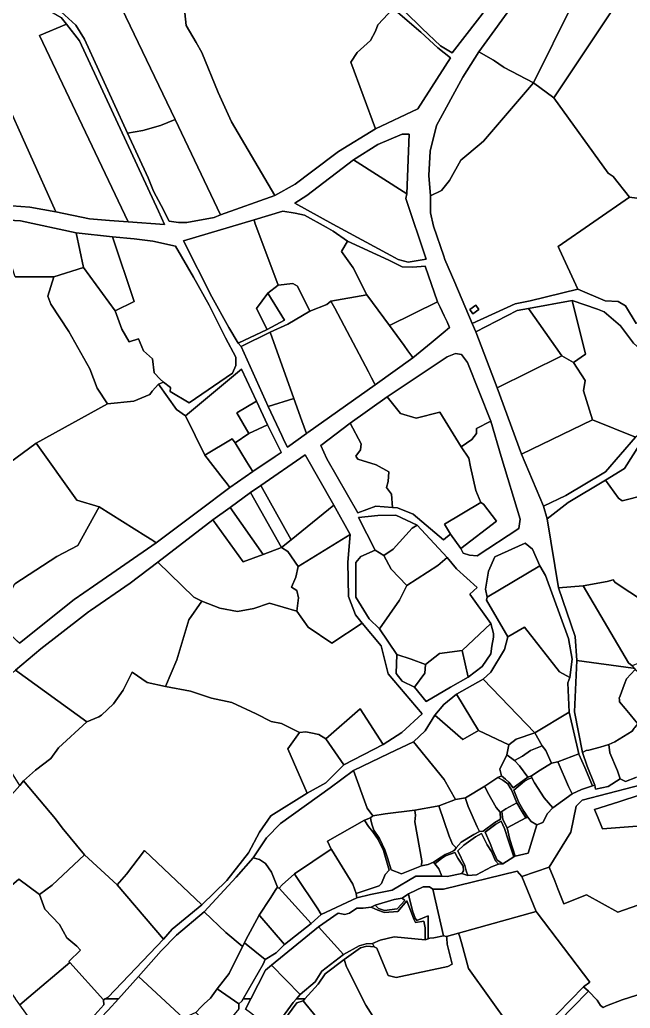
# Model space of a CAD drawing. Extents: x 542555 to 550520, y 1840485 to 1846995.
# Drawn here: x 549027.5 to 549316.4, y 1842995.5 to 1843463.8 of the extents above; entities that cross this region are included whole.
import ezdxf

# ---------------------------------------------------------------- set-up
doc = ezdxf.new("R2010")
doc.units = 0
doc.layers.add('Level 30', color=7, linetype='Continuous')

msp = doc.modelspace()

# ---------------------------------------------------------------- linework, layer by layer
at = {"layer": 'Level 30'}
for points in [[(549352.93, 1843504.06), (549349.69, 1843498.42), (549361.05, 1843474.13), (549382.81, 1843466.14), (549374.07, 1843441.44), (549363.42, 1843424.85), (549370.58, 1843419.93), (549381.72, 1843409.55), (549338.43, 1843376.78), (549315.99, 1843379.8), (549308.23, 1843389.48), (549305.9, 1843391.15), (549280.21, 1843426.82), (549317.78, 1843483.27), (549324.3, 1843487.99), (549334.71, 1843495.93), (549338.64, 1843499.2), (549349.26, 1843507.89)], [(549049.56, 1843461.75), (549036.75, 1843456.35), (549078.7, 1843368.07), (549069.89, 1843368.76), (549060.5, 1843369.45), (549044.59, 1843372.72), (549006.95, 1843456.22), (548986.17, 1843445.98), (548960.54, 1843474.78), (548964.62, 1843476.83), (548981.31, 1843480.22), (548979.2, 1843488.51), (549012.89, 1843496.32), (549027.71, 1843478.13), (549040.21, 1843468.74), (549047, 1843464.92)], [(549236.93, 1843498.03), (549241.46, 1843496.84), (549244.9, 1843493.39), (549245.87, 1843488.02), (549254.91, 1843477.88), (549232.11, 1843448.12), (549226.56, 1843451.49), (549217.85, 1843459.58), (549209.65, 1843467.77), (549212.55, 1843472.81), (549214.98, 1843475.98), (549218.55, 1843478.72), (549229.88, 1843487.51)], [(549304.46, 1843497.69), (549312.31, 1843490.67), (549317.78, 1843483.27), (549280.21, 1843426.82), (549270.64, 1843433.87), (549289.04, 1843471.23), (549289.28, 1843476.16), (549287.99, 1843480.69), (549292.04, 1843482.21)], [(549289.04, 1843471.23), (549270.64, 1843433.87), (549256.6733, 1843441.2481), (549256.31, 1843441.44), (549252.15, 1843444.4), (549251.6087, 1843444.713), (549244.8, 1843448.65), (549263.15, 1843474.25), (549266.8775, 1843479.096), (549275.98, 1843490.93), (549278.162, 1843489.0696), (549287.99, 1843480.69), (549289.28, 1843476.16)], [(549075.82, 1843469.14), (549100.98, 1843416.49), (549094.12, 1843413.63), (549085.64, 1843411.4), (549078.52, 1843410.11), (549058.15, 1843454.65), (549053.96, 1843461.16), (549043.59, 1843470.62), (549041.52, 1843474.14), (549043.4, 1843477.77), (549045.35, 1843479.87), (549058.98, 1843487.8), (549073.59, 1843468.08)], [(549105.21, 1843470.06), (549106.25, 1843461.04), (549110.89, 1843452.98), (549113.68, 1843448.33), (549121.44, 1843429.36), (549127.65, 1843415.38), (549148.25, 1843380.51), (549122.53, 1843371.37), (549100.98, 1843416.49), (549075.82, 1843469.14), (549092.22, 1843477.24), (549095.44, 1843472.43)], [(549231.32, 1843445.68), (549215.85, 1843421.62), (549195.76, 1843412.11), (549184.14, 1843443.73), (549187.1, 1843448.26), (549193.5, 1843453.96), (549195.84, 1843458.38), (549196.99, 1843461.32), (549204.18, 1843469.04), (549217.33, 1843457.87), (549225.29, 1843450.53)], [(549049.56, 1843461.75), (549055.67, 1843453.82), (549093.19, 1843373.12), (549095.94, 1843366.76), (549078.7, 1843368.07), (549036.75, 1843456.35)], [(548986.17, 1843445.98), (549006.95, 1843456.22), (549044.59, 1843372.72), (549032.29, 1843374.98), (549006.48, 1843376.83), (548975.41, 1843439.1)], [(549244.8, 1843448.65), (549251.6087, 1843444.713), (549252.15, 1843444.4), (549256.31, 1843441.44), (549256.6733, 1843441.2481), (549270.64, 1843433.87), (549246.95, 1843406.26), (549244.8793, 1843404.5212), (549237.1756, 1843398.0524), (549236.22, 1843397.25), (549230.9, 1843387.59), (549227.06, 1843382.83), (549221.92, 1843380.42), (549221.11, 1843390.08), (549221.72, 1843401.61), (549224.66, 1843413.63), (549237.08, 1843436.54)], [(549282.8741, 1843354.9098), (549291.52, 1843336.18), (549268.98, 1843330.64), (549261.93, 1843329.25), (549241.61, 1843319.97), (549233.3578, 1843339.2932), (549228.67, 1843350.27), (549228.1706, 1843351.731), (549223.3, 1843365.98), (549221.81, 1843372.37), (549221.92, 1843380.42), (549227.06, 1843382.83), (549230.9, 1843387.59), (549236.22, 1843397.25), (549237.1756, 1843398.0524), (549244.8793, 1843404.5212), (549246.95, 1843406.26), (549270.64, 1843433.87), (549280.21, 1843426.82), (549305.9, 1843391.15), (549308.23, 1843389.48), (549315.99, 1843379.8), (549282.2, 1843356.37)], [(549100.98, 1843416.49), (549122.53, 1843371.37), (549119.41, 1843370.12), (549106.48, 1843367.71), (549102.64, 1843367.7), (549098.24, 1843368.44), (549094.31, 1843375.85), (549090.77, 1843382.65), (549088.19, 1843388.97), (549078.52, 1843410.11), (549085.64, 1843411.4), (549094.12, 1843413.63)], [(549211.33, 1843349.03), (549219.8, 1843350.34), (549210.15, 1843379.08), (549210.64, 1843381.25), (549211.76, 1843409.52), (549208.46, 1843409.59), (549196.94, 1843404.69), (549185.37, 1843397.47), (549163.27, 1843380.56), (549157.62, 1843376.86), (549175.67, 1843366.93), (549203.05, 1843352.09), (549206.6, 1843350.27)], [(549211.76, 1843409.52), (549210.64, 1843381.25), (549185.37, 1843397.47), (549196.94, 1843404.69), (549208.46, 1843409.59)], [(549369.91, 1843345.44), (549365.93, 1843340.06), (549361.06, 1843341.52), (549319.18, 1843319.94), (549314.18, 1843328.22), (549310.6, 1843330.32), (549304.49, 1843330.69), (549291.52, 1843336.18), (549282.8741, 1843354.9098), (549282.2, 1843356.37), (549315.99, 1843379.8), (549338.43, 1843376.78), (549381.72, 1843409.55), (549386.65, 1843398.08), (549390.97, 1843364.6), (549389.857, 1843363.5874)], [(549219.8, 1843350.34), (549211.33, 1843349.03), (549206.6, 1843350.27), (549203.05, 1843352.09), (549175.67, 1843366.93), (549157.62, 1843376.86), (549163.27, 1843380.56), (549185.37, 1843397.47), (549210.64, 1843381.25), (549210.15, 1843379.08)], [(549227.9, 1843315.5), (549227.92, 1843315.52), (549230.92, 1843317.97), (549229.67, 1843320.66), (549228.33, 1843323.53), (549226.4203, 1843327.6451), (549225.23, 1843330.21), (549219.25, 1843347.03), (549213.45, 1843346.61), (549208.4, 1843346.72), (549202.07, 1843349.91), (549182.53, 1843358.97), (549175.86, 1843363.58), (549172.41, 1843365.59), (549162.16, 1843371.16), (549157.83, 1843372.1), (549151.96, 1843373.07), (549138.38, 1843368.93), (549105.03, 1843359.02), (549118.44, 1843332.53), (549126.38, 1843318.05), (549130.81, 1843310.56), (549132.19, 1843308.98), (549145.06, 1843280.6), (549151.48, 1843266.9), (549152.82, 1843264.04), (549154.13, 1843261.25), (549163.13, 1843267.75), (549163.49, 1843268.01), (549163.82, 1843268.25), (549195.71, 1843290.81), (549213.46, 1843303.7), (549222.1607, 1843310.81)], [(549191.67, 1843333.51), (549174.68, 1843330.52), (549172.82, 1843328.89), (549164.8, 1843325.75), (549158.84, 1843337.57), (549156.66, 1843338.86), (549149.77, 1843338.04), (549138.69, 1843367.55), (549138.38, 1843368.93), (549151.96, 1843373.07), (549157.83, 1843372.1), (549162.16, 1843371.16), (549172.41, 1843365.59), (549175.86, 1843363.58), (549182.53, 1843358.97), (549179.71, 1843354.01), (549185.26, 1843346.22)], [(549054.23, 1843362.91), (549057.64, 1843346.41), (549043.51, 1843342.04), (549025.24, 1843342.08), (549016.4, 1843369.2), (549027.85, 1843368.58)], [(549149.77, 1843338.04), (549144.8, 1843334.22), (549139.57, 1843327.08), (549144.48, 1843317.08), (549130.81, 1843310.56), (549126.38, 1843318.05), (549118.44, 1843332.53), (549105.03, 1843359.02), (549138.38, 1843368.93), (549138.69, 1843367.55)], [(549071.34, 1843360.92), (549081.66, 1843330.37), (549072.59, 1843325.95), (549057.64, 1843346.41), (549054.23, 1843362.91)], [(549117.05, 1843328.52), (549124.77, 1843313.13), (549129.79, 1843304.03), (549129.79, 1843299.94), (549128.08, 1843296.44), (549107.6, 1843282.25), (549098.71, 1843287.76), (549098.78, 1843289.65), (549095.55, 1843292.17), (549093.99, 1843293.55), (549091.06, 1843296.47), (549090.21, 1843303.22), (549086.1, 1843306.91), (549083.67, 1843312.65), (549079.29, 1843311.16), (549075.75, 1843317.17), (549072.59, 1843325.95), (549081.66, 1843330.37), (549071.34, 1843360.92), (549081.66, 1843360.02), (549090.44, 1843358.88), (549101.24, 1843356.5), (549109.67, 1843341.91)], [(549225.23, 1843330.21), (549202.52, 1843318.9), (549191.67, 1843333.51), (549185.26, 1843346.22), (549179.71, 1843354.01), (549182.53, 1843358.97), (549202.07, 1843349.91), (549208.4, 1843346.72), (549213.45, 1843346.61), (549219.25, 1843347.03)], [(549072.59, 1843325.95), (549075.75, 1843317.17), (549079.29, 1843311.16), (549083.67, 1843312.65), (549086.1, 1843306.91), (549090.21, 1843303.22), (549091.06, 1843296.47), (549093.99, 1843293.55), (549095.55, 1843292.17), (549093.11, 1843291.21), (549090.11, 1843287.86), (549089.01, 1843286.25), (549081.39, 1843283.11), (549068.93, 1843281.82), (549064.15, 1843289.24), (549060.64, 1843298.37), (549050.74, 1843316.04), (549042.16, 1843328.99), (549040.69, 1843332.82), (549043.51, 1843342.04), (549057.64, 1843346.41)], [(549154.35, 1843319.58), (549146.02, 1843315.76), (549132.19, 1843308.98), (549130.81, 1843310.56), (549144.48, 1843317.08), (549152.68, 1843321.53), (549144.8, 1843334.22), (549149.77, 1843338.04), (549156.66, 1843338.86), (549158.84, 1843337.57), (549164.8, 1843325.75)], [(549144.8, 1843334.22), (549152.68, 1843321.53), (549144.48, 1843317.08), (549139.57, 1843327.08)], [(549174.68, 1843330.52), (549176.61, 1843327.15), (549192.48, 1843296.96), (549193.94, 1843294.18), (549195.39, 1843291.41), (549195.71, 1843290.81), (549163.82, 1843268.25), (549163.49, 1843268.01), (549163.13, 1843267.75), (549162.04, 1843270.79), (549160.95, 1843273.83), (549157.17, 1843284.36), (549146.02, 1843315.76), (549154.35, 1843319.58), (549164.8, 1843325.75), (549172.82, 1843328.89)], [(549202.52, 1843318.9), (549209.32, 1843309.45), (549211.13, 1843306.93), (549212.94, 1843304.42), (549213.46, 1843303.7), (549195.71, 1843290.81), (549195.39, 1843291.41), (549193.94, 1843294.18), (549192.48, 1843296.96), (549176.61, 1843327.15), (549174.68, 1843330.52), (549191.67, 1843333.51)], [(549227.92, 1843315.52), (549227.9, 1843315.5), (549222.1607, 1843310.81), (549213.46, 1843303.7), (549212.94, 1843304.42), (549211.13, 1843306.93), (549209.32, 1843309.45), (549202.52, 1843318.9), (549225.23, 1843330.21), (549226.4203, 1843327.6451), (549228.33, 1843323.53), (549229.67, 1843320.66), (549230.92, 1843317.97)], [(549295.15, 1843305.42), (549289.57, 1843301.5), (549284, 1843304.56), (549268.29, 1843327), (549288.82, 1843330.81)], [(549317.9, 1843310.57), (549327.96, 1843301.59), (549348.81, 1843284.12), (549337.4, 1843275.06), (549333.43, 1843272.91), (549330.66, 1843274.44), (549328.41, 1843272.8), (549318.89, 1843266.01), (549298.58, 1843274.21), (549294.24, 1843287.93), (549295.02, 1843292.88), (549289.57, 1843301.5), (549295.15, 1843305.42), (549288.82, 1843330.81), (549300.82, 1843326.72), (549304.06, 1843325.47), (549311.8, 1843318.74)], [(549244.76, 1843326.61), (549241.93, 1843324.5), (549240.45, 1843326.52), (549243.28, 1843328.63)], [(549241.93, 1843324.5), (549244.76, 1843326.61), (549243.28, 1843328.63), (549240.45, 1843326.52)], [(549284, 1843304.56), (549253.41, 1843289.45), (549243.29, 1843316.01), (549262.93, 1843326.08), (549268.29, 1843327)], [(549157.17, 1843284.36), (549145.06, 1843280.6), (549132.19, 1843308.98), (549146.02, 1843315.76)], [(549264.25, 1843227.24), (549255.34, 1843256.95), (549250.33, 1843273.65), (549239.38, 1843301.47), (549236.54, 1843305.27), (549233.76, 1843305.71), (549229.67, 1843304.15), (549201.31, 1843285.14), (549183.84, 1843272.66), (549169.94, 1843262.08), (549172.81, 1843255.73), (549187.51, 1843230.21), (549195.96, 1843233.3), (549203.82, 1843232.72), (549206.29, 1843232.56), (549213.71, 1843229.62), (549228.08, 1843217.42), (549229.91, 1843218.97), (549231.39, 1843220.09), (549236.2, 1843213.34), (549237.39, 1843211.15), (549240.29, 1843210.16), (549243.97, 1843209.88), (549263.62, 1843222.81)], [(549241.4, 1843264.9), (549236.35, 1843261.5), (549226.24, 1843277.83), (549215.1, 1843275.13), (549207.67, 1843277.26), (549201.31, 1843285.14), (549229.67, 1843304.15), (549233.76, 1843305.71), (549236.54, 1843305.27), (549239.38, 1843301.47), (549250.33, 1843273.65), (549243.64, 1843270.09), (549243.67, 1843267.86)], [(549289.57, 1843301.5), (549295.02, 1843292.88), (549294.24, 1843287.93), (549298.58, 1843274.21), (549264.98, 1843257.97), (549253.41, 1843289.45), (549284, 1843304.56)], [(549130.23, 1843277.6), (549135.9, 1843267.78), (549129.48, 1843263.3), (549127.99, 1843265.24), (549115.06, 1843257.48), (549105.9, 1843276.19), (549132.4, 1843298.2), (549139.48, 1843283.15)], [(549126.95, 1843242.15), (549112.2898, 1843231.1822), (549092.09, 1843216.07), (549090.9005, 1843216.8177), (549089.99, 1843217.39), (549087.18, 1843219.16), (549065.02, 1843233.12), (549054.52, 1843236.25), (549035.3, 1843263.19), (549068.93, 1843281.82), (549081.39, 1843283.11), (549089.01, 1843286.25), (549090.11, 1843287.86), (549093.11, 1843291.21), (549101.57, 1843279.16), (549105.9, 1843276.19), (549115.06, 1843257.48), (549123.68, 1843246.36), (549125.58, 1843243.91)], [(549144.75, 1843271.9), (549135.9, 1843267.78), (549130.23, 1843277.6), (549139.48, 1843283.15)], [(549157.17, 1843284.36), (549160.95, 1843273.83), (549162.04, 1843270.79), (549163.13, 1843267.75), (549154.13, 1843261.25), (549152.82, 1843264.04), (549151.48, 1843266.9), (549145.06, 1843280.6)], [(549236.35, 1843261.5), (549239.92, 1843256.09), (549240.82, 1843252.05), (549243.32, 1843240.82), (549245.68, 1843235.06), (549228.49, 1843224.78), (549231.39, 1843220.09), (549229.91, 1843218.97), (549228.08, 1843217.42), (549213.71, 1843229.62), (549206.29, 1843232.56), (549203.82, 1843232.72), (549203.37, 1843239.06), (549201.09, 1843242.14), (549201.84, 1843245.02), (549202.07, 1843249.57), (549196.14, 1843252.97), (549187.41, 1843255.68), (549186.53, 1843257.13), (549188.65, 1843260.13), (549189.01, 1843262.92), (549183.84, 1843272.66), (549201.31, 1843285.14), (549207.67, 1843277.26), (549215.1, 1843275.13), (549226.24, 1843277.83)], [(549255.34, 1843256.95), (549264.25, 1843227.24), (549263.62, 1843222.81), (549243.97, 1843209.88), (549240.29, 1843210.16), (549237.39, 1843211.15), (549236.2, 1843213.34), (549253.07, 1843226.26), (549246.97, 1843234.39), (549245.68, 1843235.06), (549243.32, 1843240.82), (549240.82, 1843252.05), (549239.92, 1843256.09), (549236.35, 1843261.5), (549241.4, 1843264.9), (549243.67, 1843267.86), (549243.64, 1843270.09), (549250.33, 1843273.65)], [(549298.58, 1843274.21), (549318.89, 1843266.01), (549304.7, 1843249.64), (549285.87, 1843238.38), (549275.36, 1843233.38), (549264.98, 1843257.97)], [(549148.31, 1843256.89), (549148.28, 1843256.87), (549137.71, 1843249.81), (549136.41, 1843251.94), (549134.79, 1843254.59), (549129.48, 1843263.3), (549135.9, 1843267.78), (549144.75, 1843271.9), (549148.37, 1843264.62), (549149.77, 1843261.81), (549151.17, 1843258.99), (549151.24, 1843258.85)], [(549183.84, 1843272.66), (549189.01, 1843262.92), (549188.65, 1843260.13), (549186.53, 1843257.13), (549187.41, 1843255.68), (549196.14, 1843252.97), (549202.07, 1843249.57), (549201.84, 1843245.02), (549201.09, 1843242.14), (549203.37, 1843239.06), (549203.82, 1843232.72), (549195.96, 1843233.3), (549187.51, 1843230.21), (549172.81, 1843255.73), (549169.94, 1843262.08)], [(549129.48, 1843263.3), (549134.79, 1843254.59), (549136.41, 1843251.94), (549137.71, 1843249.81), (549126.95, 1843242.15), (549125.58, 1843243.91), (549123.68, 1843246.36), (549115.06, 1843257.48), (549127.99, 1843265.24)], [(549176.11, 1843233.88), (549155.95, 1843217.47), (549141.62, 1843243.18), (549162.61, 1843257.63)], [(549155.95, 1843217.47), (549151.26, 1843213.73), (549136.68, 1843239.78), (549141.62, 1843243.18)], [(549151.26, 1843213.73), (549142.64, 1843210.53), (549127.01, 1843232.78), (549136.68, 1843239.78)], [(549065.02, 1843233.12), (549087.18, 1843219.16), (549089.99, 1843217.39), (549090.9005, 1843216.8177), (549092.09, 1843216.07), (549062.2973, 1843195.5067), (549053.16, 1843189.2), (549027.27, 1843168.48), (549026.28, 1843169.44), (549024.02, 1843171.61), (549016.06, 1843179.27), (549025.08, 1843196.63), (549044.98, 1843209.57), (549054.99, 1843214.76)], [(549127.01, 1843232.78), (549142.64, 1843210.53), (549133.26, 1843207.06), (549118.91, 1843226.92)], [(549183.85, 1843219.96), (549159.18, 1843204.81), (549154.31, 1843211.96), (549151.26, 1843213.73), (549155.95, 1843217.47), (549176.11, 1843233.88)], [(549245.68, 1843235.06), (549246.97, 1843234.39), (549253.07, 1843226.26), (549236.2, 1843213.34), (549231.39, 1843220.09), (549228.49, 1843224.78)], [(549159.18, 1843204.81), (549158.13, 1843199.69), (549156, 1843195.01), (549158.58, 1843193.43), (549159.38, 1843189.98), (549158.57, 1843183.67), (549145.72, 1843187.43), (549138.3, 1843184.96), (549130.49, 1843183.44), (549122.15, 1843185.12), (549113.65, 1843188.37), (549109.9, 1843190.27), (549092.85, 1843206.87), (549118.91, 1843226.92), (549133.26, 1843207.06), (549142.64, 1843210.53), (549151.26, 1843213.73), (549154.31, 1843211.96)], [(549251.6, 1843173.12), (549250.37, 1843177.75), (549240.54, 1843191.69), (549243.88, 1843194.87), (549234.1, 1843203.63), (549229.74, 1843209.12), (549215.62, 1843224.32), (549205.52, 1843229.15), (549196.99, 1843228.93), (549187.7, 1843228.04), (549195.64, 1843212.51), (549188.92, 1843209.52), (549186.49, 1843206.67), (549186.48, 1843190.24), (549192.86, 1843180.03), (549197.73, 1843175.32), (549205.97, 1843163.11), (549205.63, 1843154.12), (549208.42, 1843150.47), (549214.35, 1843147.67), (549219.76, 1843140.8), (549231.29, 1843147.66), (549239.7, 1843152.34), (549246.38, 1843157.36), (549250.37, 1843163.45), (549250.87, 1843167.05), (549251.63, 1843171.29)], [(549204.24, 1843212.94), (549199.82, 1843210), (549195.64, 1843212.51), (549187.7, 1843228.04), (549196.99, 1843228.93), (549205.52, 1843229.15), (549215.62, 1843224.32), (549213.14, 1843222.98)], [(549225.32, 1843205.33), (549210.73, 1843195.75), (549203.24, 1843203.54), (549199.82, 1843210), (549204.24, 1843212.94), (549213.14, 1843222.98), (549215.62, 1843224.32), (549229.74, 1843209.12)], [(549164, 1843176.01), (549158.57, 1843183.67), (549159.38, 1843189.98), (549158.58, 1843193.43), (549156, 1843195.01), (549158.13, 1843199.69), (549159.18, 1843204.81), (549183.85, 1843219.96), (549182.68, 1843206.88), (549183.03, 1843190.58), (549186.37, 1843181.82), (549189.54, 1843177.99), (549175.16, 1843168.4)], [(549273.6, 1843205.12), (549248.63, 1843190.23), (549247.9, 1843194.04), (549249.3, 1843202.64), (549252.24, 1843209.32), (549266.68, 1843215.92), (549270.13, 1843212.93)], [(549199.82, 1843210), (549203.24, 1843203.54), (549210.73, 1843195.75), (549207.22, 1843188.9), (549197.73, 1843175.32), (549192.86, 1843180.03), (549186.48, 1843190.24), (549186.49, 1843206.67), (549188.92, 1843209.52), (549195.64, 1843212.51)], [(549250.37, 1843177.75), (549236.78, 1843164.97), (549226.07, 1843163.6), (549219.51, 1843158.3), (549212.72, 1843160.93), (549205.97, 1843163.11), (549197.73, 1843175.32), (549207.22, 1843188.9), (549210.73, 1843195.75), (549225.32, 1843205.33), (549229.74, 1843209.12), (549234.1, 1843203.63), (549243.88, 1843194.87), (549240.54, 1843191.69)], [(549101.84, 1843160.56), (549096.47, 1843147.96), (549087.69, 1843149.87), (549080.61, 1843154.75), (549076.42, 1843146.23), (549071.85, 1843139.69), (549066.21, 1843134.34), (549064.87, 1843133.62), (549059.15, 1843131.14), (549025.51, 1843155.71), (549037.38, 1843165.74), (549057.1, 1843181.04), (549059.96, 1843183.25), (549060.94, 1843183.93), (549079.66, 1843196.85), (549092.85, 1843206.87), (549109.9, 1843190.27), (549113.65, 1843188.37), (549107.47, 1843179.53)], [(549288.92, 1843160.85), (549287.75, 1843152.17), (549282.91, 1843154.85), (549266.39, 1843176.12), (549258.48, 1843171.45), (549248.41, 1843188.92), (549248.63, 1843190.23), (549273.6, 1843205.12), (549276.28, 1843200.49), (549287.15, 1843170.62)], [(549317.32, 1843157.78), (549318.0461, 1843156.8636), (549318.35, 1843156.48), (549317.8276, 1843156.554), (549291.18, 1843160.33), (549290.39, 1843171.67), (549282.41, 1843194.62), (549294.16, 1843195.71), (549315.61, 1843159.17)], [(549340.85, 1843164.48), (549337.71, 1843161.72), (549333.73, 1843164.69), (549332.98, 1843163.94), (549319.2251, 1843158.534), (549318.35, 1843158.19), (549317.32, 1843157.78), (549315.61, 1843159.17), (549294.16, 1843195.71), (549305.41, 1843197.75), (549308.34, 1843198.46), (549309.25, 1843197.16), (549329.58, 1843183.79), (549347.06, 1843184.88), (549352.44, 1843174.41), (549354.03, 1843171.96), (549350.57, 1843170.41), (549345.78, 1843168.14)], [(549217.84, 1843134.99), (549208.24, 1843126.18), (549199.39, 1843120.47), (549188.5, 1843137.33), (549172.34, 1843123.12), (549168.97, 1843125.14), (549165.17, 1843126.01), (549162.88, 1843126.45), (549159.78, 1843126.2), (549151.34, 1843130.38), (549146.47, 1843131.36), (549139.4, 1843134.94), (549127.82, 1843140.37), (549118.24, 1843142.45), (549108.22, 1843145.78), (549096.47, 1843147.96), (549101.84, 1843160.56), (549107.47, 1843179.53), (549113.65, 1843188.37), (549122.15, 1843185.12), (549130.49, 1843183.44), (549138.3, 1843184.96), (549145.72, 1843187.43), (549158.57, 1843183.67), (549164, 1843176.01), (549175.16, 1843168.4), (549189.54, 1843177.99), (549198.54, 1843167.14), (549201.86, 1843154.02)], [(549250.37, 1843177.75), (549251.6, 1843173.12), (549251.63, 1843171.29), (549250.87, 1843167.05), (549250.37, 1843163.45), (549246.38, 1843157.36), (549239.7, 1843152.34), (549236.78, 1843164.97)], [(549258.48, 1843171.45), (549266.39, 1843176.12), (549282.91, 1843154.85), (549287.75, 1843152.17), (549286.78, 1843149.68), (549287.55, 1843135.77), (549271.22, 1843126.04), (549246.8, 1843151.36), (549250.35, 1843154.78), (549256.85, 1843165.5)], [(549205.97, 1843163.11), (549212.72, 1843160.93), (549219.51, 1843158.3), (549219.23, 1843154.25), (549214.35, 1843147.67), (549208.42, 1843150.47), (549205.63, 1843154.12)], [(549236.78, 1843164.97), (549239.7, 1843152.34), (549231.29, 1843147.66), (549219.76, 1843140.8), (549214.35, 1843147.67), (549219.23, 1843154.25), (549219.51, 1843158.3), (549226.07, 1843163.6)], [(549309.02, 1843121.67), (549306.23, 1843120.5), (549302.2, 1843119.13), (549296.7121, 1843117.8407), (549295.56, 1843117.57), (549293.8, 1843116.72), (549290.02, 1843136), (549291.18, 1843160.33), (549317.8276, 1843156.554), (549318.35, 1843156.48), (549318.76, 1843155.98), (549314.55, 1843151.56), (549313.43, 1843148.71), (549311.6037, 1843143.5368), (549311.22, 1843142.45), (549311.2513, 1843141.8207), (549311.31, 1843140.64), (549313.9934, 1843137.4716), (549316.29, 1843134.76), (549318.3897, 1843132.2245), (549320, 1843130.28), (549318.5805, 1843128.4775), (549318.3163, 1843128.142), (549317.22, 1843126.75)], [(549025.51, 1843155.71), (549059.15, 1843131.14), (549045.79, 1843118.94), (549042.23, 1843113.77), (549034.86, 1843108.29), (549029.27, 1843103.22), (549027.43, 1843100.97), (549023.55, 1843107.32), (548995.02, 1843128.65), (549000, 1843133.07)], [(549159.78, 1843126.2), (549154.4, 1843118.35), (549163.43, 1843097.44), (549146.29, 1843086.62), (549140.86, 1843078.9), (549135.73, 1843069.17), (549125.42, 1843056.07), (549113.59, 1843044.57), (549086.44, 1843070.26), (549078.03, 1843059.12), (549073.53, 1843054.02), (549058.14, 1843068.14), (549047.46, 1843081.01), (549044.41, 1843085.27), (549029.27, 1843103.22), (549034.86, 1843108.29), (549042.23, 1843113.77), (549045.79, 1843118.94), (549059.15, 1843131.14), (549064.87, 1843133.62), (549066.21, 1843134.34), (549071.85, 1843139.69), (549076.42, 1843146.23), (549080.61, 1843154.75), (549087.69, 1843149.87), (549096.47, 1843147.96), (549108.22, 1843145.78), (549118.24, 1843142.45), (549127.82, 1843140.37), (549139.4, 1843134.94), (549146.47, 1843131.36), (549151.34, 1843130.38)], [(549333.65, 1843141.14), (549340.19, 1843132.79), (549337.35, 1843130.19), (549336.47, 1843127.99), (549336.48, 1843122.39), (549334.04, 1843119.38), (549320, 1843130.28), (549318.3897, 1843132.2245), (549316.29, 1843134.76), (549313.9934, 1843137.4716), (549311.31, 1843140.64), (549311.2513, 1843141.8207), (549311.22, 1843142.45), (549311.6037, 1843143.5368), (549313.43, 1843148.71), (549314.55, 1843151.56), (549318.76, 1843155.98), (549326.82, 1843149.84), (549329.97, 1843146.34), (549332.11, 1843143.13)], [(549246.8, 1843151.36), (549271.22, 1843126.04), (549262.44, 1843123.03), (549258.86, 1843120.38), (549244.6, 1843127.03), (549234.13, 1843144.27)], [(549234.13, 1843144.27), (549244.6, 1843127.03), (549237.22, 1843122.8), (549223.85, 1843134.31), (549228.12, 1843139.45)], [(549172.34, 1843123.12), (549188.5, 1843137.33), (549199.39, 1843120.47), (549180.86, 1843110.87)], [(549244.6, 1843127.03), (549258.86, 1843120.38), (549257.91, 1843115.61), (549254.7, 1843108.72), (549255.43, 1843105.7), (549253.72, 1843104.82), (549247.54, 1843100.7), (549238.37, 1843095.21), (549233.76, 1843094.41), (549228.35, 1843103.96), (549213.76, 1843121.69), (549219.33, 1843126.9), (549223.85, 1843134.31), (549237.22, 1843122.8)], [(549292.03, 1843116.03), (549282.05, 1843112.32), (549279.08, 1843111.63), (549278.38, 1843113.35), (549276.42, 1843117.63), (549274.75, 1843119.85), (549271.22, 1843126.04), (549287.55, 1843135.77)], [(549320, 1843130.28), (549334.04, 1843119.38), (549333.02, 1843116.88), (549326.86, 1843111.42), (549325.56, 1843106.2), (549319.03, 1843104.86), (549314.19, 1843102.94), (549311.63, 1843104.23), (549310.3, 1843107.92), (549306.79, 1843116.45), (549306.23, 1843120.5), (549309.02, 1843121.67), (549317.22, 1843126.75), (549318.3163, 1843128.142), (549318.5805, 1843128.4775)], [(549172.34, 1843123.12), (549180.86, 1843110.87), (549172.34, 1843102.25), (549163.43, 1843097.44), (549154.4, 1843118.35), (549159.78, 1843126.2), (549162.88, 1843126.45), (549165.17, 1843126.01), (549168.97, 1843125.14)], [(549271.22, 1843126.04), (549274.75, 1843119.85), (549269.15, 1843117.58), (549265.34, 1843114.88), (549261.56, 1843112.91), (549257.91, 1843115.61), (549258.86, 1843120.38), (549262.44, 1843123.03)], [(549226.3203, 1843091.55), (549225.8, 1843091.35), (549225.0765, 1843091.2191), (549214.47, 1843089.3), (549200.43, 1843087.63), (549194.51, 1843086.71), (549191.92, 1843090.28), (549185.38, 1843108.12), (549202.15, 1843116.21), (549213.76, 1843121.69), (549228.35, 1843103.96), (549233.76, 1843094.41)], [(549273.75, 1843108.34), (549269.63, 1843105.69), (549267.84, 1843105.02), (549263.94, 1843110.38), (549261.56, 1843112.91), (549265.34, 1843114.88), (549269.15, 1843117.58), (549274.75, 1843119.85), (549276.42, 1843117.63), (549278.38, 1843113.35), (549279.08, 1843111.63)], [(549306.23, 1843120.5), (549306.79, 1843116.45), (549310.3, 1843107.92), (549311.63, 1843104.23), (549305.89, 1843100.64), (549300.01, 1843099.36), (549299.64, 1843101.28), (549295.92, 1843110.26), (549293.8377, 1843116.6052), (549293.8, 1843116.72), (549295.56, 1843117.57), (549296.7121, 1843117.8407), (549302.2, 1843119.13)], [(549257.36, 1843104.06), (549255.43, 1843105.7), (549254.7, 1843108.72), (549257.91, 1843115.61), (549261.56, 1843112.91), (549263.94, 1843110.38), (549267.84, 1843105.02), (549260.95, 1843099.94), (549258.99, 1843102.61)], [(549294.97, 1843109.63), (549298.49, 1843100.96), (549293.35, 1843099.12), (549288.93, 1843097.13), (549287.22, 1843100.51), (549282.2356, 1843111.8959), (549282.05, 1843112.32), (549292.03, 1843116.03), (549292.0914, 1843115.8964)], [(549282.05, 1843112.32), (549282.2356, 1843111.8959), (549287.22, 1843100.51), (549288.93, 1843097.13), (549279.7, 1843090.43), (549275.64, 1843095.17), (549271.15, 1843102.25), (549269.75, 1843104.67), (549269.6773, 1843105.2876), (549269.63, 1843105.69), (549273.75, 1843108.34), (549279.08, 1843111.63)], [(549194.51, 1843086.71), (549193.39, 1843085.68), (549190.58, 1843084.65), (549173.04, 1843074.72), (549174.91, 1843070.91), (549157.41, 1843059.28), (549151.64, 1843053.95), (549151.6282, 1843053.9363), (549150.26, 1843052.34), (549149.833, 1843052.6501), (549149.42, 1843052.95), (549146.55, 1843060.03), (549143.7, 1843064.04), (549140.86, 1843066.07), (549137.93, 1843066.8), (549144.2, 1843076.24), (549150.87, 1843083.03), (549174.35, 1843099.93), (549185.38, 1843108.12), (549191.92, 1843090.28)], [(549269.63, 1843105.69), (549269.6773, 1843105.2876), (549269.75, 1843104.67), (549268.38, 1843104.24), (549266.37, 1843103.05), (549261.37, 1843098.83), (549263.56, 1843093.34), (549265.96, 1843088.83), (549267.7, 1843086.27), (549266.99, 1843085.71), (549265.21, 1843088.52), (549262.73, 1843092.8), (549260.15, 1843098.94), (549259.5851, 1843099.8685), (549258.41, 1843101.8), (549256.03, 1843103.56), (549253.72, 1843104.82), (549255.43, 1843105.7), (549257.36, 1843104.06), (549258.99, 1843102.61), (549260.95, 1843099.94), (549267.84, 1843105.02)], [(549029.27, 1843103.22), (549044.41, 1843085.27), (549047.46, 1843081.01), (549058.14, 1843068.14), (549042.84, 1843053.85), (549036.79, 1843049.48), (549027.04, 1843056.74), (549005.05, 1843037.9), (549000.89, 1843034.35), (548973.19, 1843073.03), (548977.47, 1843076.41), (549004.31, 1843097.6), (549014.28, 1843086.39), (549027.43, 1843100.97)], [(549252.26, 1843083.5), (549246.8, 1843079.39), (549244.98, 1843079.23), (549243.98, 1843081.51), (549239.69, 1843091.03), (549238.4844, 1843094.8477), (549238.37, 1843095.21), (549247.54, 1843100.7), (549247.6371, 1843100.4964), (549248.87, 1843097.91), (549252.89, 1843090.66), (549254.82, 1843088.43), (549254.97, 1843085.06)], [(549253.72, 1843104.82), (549256.03, 1843103.56), (549258.41, 1843101.8), (549259.5851, 1843099.8685), (549260.15, 1843098.94), (549262.73, 1843092.8), (549257.47, 1843090.06), (549255.65, 1843088.71), (549254.82, 1843088.43), (549252.89, 1843090.66), (549248.87, 1843097.91), (549247.6371, 1843100.4964), (549247.54, 1843100.7)], [(549269.75, 1843104.67), (549271.15, 1843102.25), (549275.64, 1843095.17), (549279.7, 1843090.43), (549277.26, 1843087.75), (549274.94, 1843083.5), (549272.12, 1843082.35), (549269.44, 1843083.94), (549267.7, 1843086.27), (549265.96, 1843088.83), (549263.56, 1843093.34), (549261.37, 1843098.83), (549266.37, 1843103.05), (549268.38, 1843104.24)], [(549333.2677, 1843099.8061), (549338.11, 1843083.16), (549303.29, 1843080.56), (549300.8775, 1843086.2969), (549299.48, 1843089.62), (549310.9431, 1843093.3409), (549331.6779, 1843100.0714), (549333.06, 1843100.52)], [(549338.11, 1843083.16), (549333.2677, 1843099.8061), (549333.06, 1843100.52), (549331.6779, 1843100.0714), (549310.9431, 1843093.3409), (549299.48, 1843089.62), (549300.8775, 1843086.2969), (549303.29, 1843080.56)], [(549225.8, 1843091.35), (549230.71, 1843077), (549232.27, 1843073.18), (549233.97, 1843071.47), (549233.42, 1843070.61), (549232.79, 1843070.07), (549231.15, 1843069.37), (549228.75, 1843068.3), (549226.93, 1843067.16), (549223.23, 1843064.73), (549220.77, 1843063.59), (549217.64, 1843062.95), (549217.7, 1843065.36), (549214.48, 1843083.85), (549214.81, 1843086.99), (549214.4812, 1843089.2241), (549214.47, 1843089.3), (549225.0765, 1843091.2191)], [(549238.37, 1843095.21), (549238.4844, 1843094.8477), (549239.69, 1843091.03), (549243.98, 1843081.51), (549244.98, 1843079.23), (549242.41, 1843077.77), (549236.39, 1843074.21), (549233.97, 1843071.47), (549232.27, 1843073.18), (549230.71, 1843077), (549225.8, 1843091.35), (549226.3203, 1843091.55), (549233.76, 1843094.41)], [(549266.99, 1843085.71), (549258.06, 1843080.99), (549256.04, 1843084.98), (549255.65, 1843088.71), (549257.47, 1843090.06), (549262.73, 1843092.8), (549265.21, 1843088.52)], [(549214.47, 1843089.3), (549214.4812, 1843089.2241), (549214.81, 1843086.99), (549214.48, 1843083.85), (549217.7, 1843065.36), (549217.64, 1843062.95), (549208.15, 1843059.24), (549203.24, 1843061.08), (549201.55, 1843066.77), (549200.28, 1843070.54), (549197.72, 1843075.92), (549195.02, 1843079.91), (549194.26, 1843082.22), (549193.8223, 1843083.9608), (549193.39, 1843085.68), (549194.51, 1843086.71), (549200.43, 1843087.63)], [(549261.99, 1843067.63), (549261.31, 1843067.27), (549258.55, 1843075.38), (549256.91, 1843080.68), (549255.31, 1843084.17), (549252.76, 1843082.75), (549247.79, 1843078.93), (549250.03, 1843073.59), (549251.36, 1843070.23), (549253.35, 1843065.6), (549256.08, 1843063.91), (549254.01, 1843063.8), (549252.68, 1843065.34), (549250.68, 1843069.78), (549248.7, 1843072.94), (549246, 1843078.35), (549243.19, 1843076.69), (549237.6, 1843072.77), (549234.76, 1843070.08), (549238.11, 1843063.08), (549238.66, 1843060.67), (549239.47, 1843058.36), (549236.76, 1843059.34), (549237.52, 1843060.61), (549237.24, 1843062.88), (549234.81, 1843066.58), (549233.42, 1843069.38), (549229.03, 1843067.69), (549227.17, 1843066.69), (549223.9, 1843063.97), (549223.23, 1843064.73), (549226.93, 1843067.16), (549228.75, 1843068.3), (549231.15, 1843069.37), (549232.79, 1843070.07), (549233.42, 1843070.61), (549233.97, 1843071.47), (549236.39, 1843074.21), (549242.41, 1843077.77), (549244.98, 1843079.23), (549246.8, 1843079.39), (549252.26, 1843083.5), (549254.97, 1843085.06), (549254.82, 1843088.43), (549255.65, 1843088.71), (549256.04, 1843084.98), (549258.06, 1843080.99), (549259.46, 1843075.4)], [(549190.58, 1843084.65), (549191.903, 1843082.6047), (549192.54, 1843081.62), (549194.55, 1843079.06), (549197.13, 1843075.5), (549199.65, 1843070.22), (549202.36, 1843061), (549200.39, 1843058.93), (549198.73, 1843054.63), (549197.55, 1843053.51), (549186.66, 1843049.82), (549185.02, 1843054.34), (549175.0433, 1843070.6915), (549174.91, 1843070.91), (549173.04, 1843074.72)], [(549223.9, 1843063.97), (549225.78, 1843061.57), (549227.25, 1843058.14), (549214.86, 1843058.07), (549203.65, 1843051.43), (549193.4, 1843049.35), (549187.05, 1843047.84), (549186.66, 1843049.82), (549197.55, 1843053.51), (549198.73, 1843054.63), (549200.39, 1843058.93), (549202.36, 1843061), (549199.65, 1843070.22), (549197.13, 1843075.5), (549194.55, 1843079.06), (549192.54, 1843081.62), (549191.903, 1843082.6047), (549190.58, 1843084.65), (549193.39, 1843085.68), (549193.8223, 1843083.9608), (549194.26, 1843082.22), (549195.02, 1843079.91), (549197.72, 1843075.92), (549200.28, 1843070.54), (549201.55, 1843066.77), (549203.24, 1843061.08), (549208.15, 1843059.24), (549217.64, 1843062.95), (549220.77, 1843063.59), (549223.23, 1843064.73)], [(549258.55, 1843075.38), (549261.31, 1843067.27), (549256.08, 1843063.91), (549253.35, 1843065.6), (549251.36, 1843070.23), (549250.03, 1843073.59), (549247.79, 1843078.93), (549252.76, 1843082.75), (549255.31, 1843084.17), (549256.91, 1843080.68)], [(549267.7, 1843086.27), (549269.44, 1843083.94), (549272.12, 1843082.35), (549268.06, 1843068.98), (549261.99, 1843067.63), (549259.46, 1843075.4), (549258.06, 1843080.99), (549266.99, 1843085.71)], [(549243.19, 1843076.69), (549246, 1843078.35), (549248.7, 1843072.94), (549250.68, 1843069.78), (549252.68, 1843065.34), (549254.01, 1843063.8), (549250.65, 1843062.52), (549243.56, 1843058.71), (549239.47, 1843058.36), (549238.66, 1843060.67), (549238.11, 1843063.08), (549234.76, 1843070.08), (549237.6, 1843072.77)], [(549073.53, 1843054.02), (549095.42, 1843028.23), (549069.31, 1843000.74), (549067.92, 1843000), (549067.03, 1842999.53), (549051.09, 1843017.23), (549050.69, 1843017.69), (549056.19, 1843023.03), (549054.47, 1843024.97), (549049.76, 1843028.84), (549046.25, 1843035.21), (549039.33, 1843042.54), (549036.79, 1843049.48), (549042.84, 1843053.85), (549058.14, 1843068.14)], [(549073.53, 1843054.02), (549078.03, 1843059.12), (549086.44, 1843070.26), (549113.59, 1843044.57), (549099.62, 1843032.95), (549095.42, 1843028.23)], [(549187.05, 1843047.84), (549170.09, 1843039.94), (549168.6, 1843042.57), (549157.9536, 1843058.4683), (549157.41, 1843059.28), (549174.91, 1843070.91), (549175.0433, 1843070.6915), (549185.02, 1843054.34), (549186.66, 1843049.82)], [(549233.42, 1843069.38), (549234.81, 1843066.58), (549237.24, 1843062.88), (549237.52, 1843060.61), (549236.76, 1843059.34), (549229.79, 1843057.92), (549227.25, 1843058.14), (549225.78, 1843061.57), (549223.9, 1843063.97), (549227.17, 1843066.69), (549229.03, 1843067.69)], [(549145.9246, 1843047.565), (549140.8, 1843039.67), (549134.5307, 1843027.9607), (549133.77, 1843026.54), (549132.88, 1843024.82), (549132.7625, 1843024.9185), (549125.02, 1843031.41), (549114.72, 1843041.14), (549129.83, 1843057.68), (549137.93, 1843066.8), (549140.86, 1843066.07), (549143.7, 1843064.04), (549146.55, 1843060.03), (549149.42, 1843052.95), (549148.6969, 1843051.836)], [(549170.09, 1843039.94), (549165.38, 1843035.69), (549150.26, 1843052.34), (549151.6282, 1843053.9363), (549151.64, 1843053.95), (549157.41, 1843059.28), (549157.9536, 1843058.4683), (549168.6, 1843042.57)], [(549265.05, 1843057.88), (549271.92, 1843041.43), (549235.16, 1843031.11), (549229.44, 1843029.46), (549228.03, 1843029.79), (549222.97, 1843051.9), (549227.99, 1843052.02), (549262.86, 1843060.54)], [(549300.72, 1842999.31), (549296.7, 1843003.56), (549294.29, 1843005.61), (549297.23, 1843007.88), (549272.393, 1843040.803), (549271.92, 1843041.43), (549265.05, 1843057.88), (549277.96, 1843062.34), (549280.6183, 1843055.8209), (549282.16, 1843052.04), (549284.97, 1843044.94), (549295.69, 1843049.33), (549310.56, 1843041.05), (549329.99, 1843047.76), (549341.35, 1843018.5), (549343.67, 1843009.54), (549342.92, 1843009.2), (549312.54, 1842999.45), (549305.19, 1842996.73), (549303.56, 1842995.94), (549302.27, 1842996.79)], [(549050.69, 1843017.69), (549051.09, 1843017.23), (549031.68, 1843000.71), (549027.52, 1842997.16), (549025.49, 1843000), (549025.39, 1843000.14), (549000.89, 1843034.35), (549005.05, 1843037.9), (549027.04, 1843056.74), (549036.79, 1843049.48), (549039.33, 1843042.54), (549046.25, 1843035.21), (549049.76, 1843028.84), (549054.47, 1843024.97), (549056.19, 1843023.03)], [(549150.26, 1843052.34), (549165.38, 1843035.69), (549152.77, 1843025.68), (549141.1192, 1843039.2969), (549140.8, 1843039.67), (549145.9246, 1843047.565), (549148.6969, 1843051.836), (549149.42, 1843052.95), (549149.833, 1843052.6501)], [(549220.77, 1843028.34), (549219.33, 1843027.93), (549219.4, 1843033.62), (549218.67, 1843036.78), (549214.76, 1843036.2), (549213.94, 1843037.68), (549212.52, 1843041.47), (549210.73, 1843046.39), (549206.41, 1843041.39), (549200.12, 1843040.87), (549196.92, 1843041.92), (549193.85, 1843043.48), (549195.71, 1843044.32), (549197.29, 1843042.74), (549200.11, 1843041.89), (549206.11, 1843042.61), (549209.68, 1843046.59), (549208.44, 1843047.74), (549211.39, 1843049.66), (549211.78, 1843048.09), (549213.41, 1843041.74), (549214.55, 1843038.18), (549215.4, 1843037.04), (549220.73, 1843039.3)], [(549221.48, 1843028.68), (549220.77, 1843028.34), (549220.73, 1843039.3), (549215.4, 1843037.04), (549214.55, 1843038.18), (549213.41, 1843041.74), (549211.78, 1843048.09), (549211.39, 1843049.66), (549218.37, 1843053.03), (549221.31, 1843053.09), (549222.97, 1843051.9), (549228.03, 1843029.79), (549223.41, 1843028.85)], [(549219.4, 1843033.62), (549219.33, 1843027.93), (549204.71, 1843029.35), (549198.03, 1843027.74), (549194.48, 1843026.25), (549191.46, 1843026.07), (549188.16, 1843025.07), (549180.63, 1843020.98), (549168.86, 1843034.14), (549178.15, 1843040.56), (549181.27, 1843039.94), (549183.56, 1843040.52), (549186.93, 1843043.01), (549189.93, 1843042.89), (549193.85, 1843043.48), (549196.92, 1843041.92), (549200.12, 1843040.87), (549206.41, 1843041.39), (549210.73, 1843046.39), (549212.52, 1843041.47), (549213.94, 1843037.68), (549214.76, 1843036.2), (549218.67, 1843036.78)], [(549208.44, 1843047.74), (549209.68, 1843046.59), (549206.11, 1843042.61), (549200.11, 1843041.89), (549197.29, 1843042.74), (549195.71, 1843044.32), (549204.59, 1843046.99)], [(549114.72, 1843041.14), (549125.02, 1843031.41), (549132.7625, 1843024.9185), (549132.88, 1843024.82), (549126.5, 1843012.06), (549120.85, 1843004.75), (549117.78, 1843000.33), (549114.73, 1842997.58), (549113.2206, 1842995.9806), (549110.87, 1842993.49), (549104.95, 1842990.9), (549083.58, 1843010.55), (549094.39, 1843022.69), (549101.64, 1843030.14)], [(549140.8, 1843039.67), (549141.1192, 1843039.2969), (549152.77, 1843025.68), (549148.8, 1843021.86), (549143.6, 1843018.64), (549133.77, 1843026.54), (549134.5307, 1843027.9607)], [(549271.92, 1843041.43), (549272.393, 1843040.803), (549297.23, 1843007.88), (549294.29, 1843005.61), (549275.74, 1842986.67), (549266.47, 1842977.44), (549259.77, 1842986.52), (549239.91, 1843014.31), (549236.7, 1843026.09), (549235.6733, 1843029.4368), (549235.16, 1843031.11)], [(549168.86, 1843034.14), (549180.63, 1843020.98), (549170.49, 1843013.14), (549167.26, 1843007.98), (549160.19, 1843002.07), (549146.57, 1843015.98)], [(549133.77, 1843026.54), (549143.6, 1843018.64), (549142.58, 1843016.4), (549133.15, 1843000), (549132.55, 1842998.95), (549131.2, 1842997.7), (549120.85, 1843004.75), (549126.5, 1843012.06), (549132.88, 1843024.82)], [(549195.12, 1843024.67), (549191.78, 1843024.96), (549188.78, 1843024.11), (549180.97, 1843018.58), (549171.94, 1843011.91), (549168.72, 1843006.94), (549162.41, 1843000), (549158.37, 1843000), (549160.19, 1843002.07), (549167.26, 1843007.98), (549170.49, 1843013.14), (549180.63, 1843020.98), (549188.16, 1843025.07), (549191.46, 1843026.07), (549194.48, 1843026.25)], [(549196.38, 1843024.04), (549195.12, 1843024.67), (549194.48, 1843026.25), (549198.03, 1843027.74), (549204.71, 1843029.35), (549219.33, 1843027.93), (549220.77, 1843028.34), (549221.48, 1843028.68), (549223.41, 1843028.85), (549228.03, 1843029.79), (549229.44, 1843029.46), (549229.5173, 1843028.6807), (549229.79, 1843025.93), (549232.06, 1843016.48), (549230.07, 1843015.33), (549205.61, 1843010.1), (549201.8, 1843010.98), (549197.4981, 1843021.3459)], [(549067.03, 1842999.53), (549067.25, 1842997.12), (549060.15, 1842989.23), (549056.36, 1842985.87), (549048.97, 1842976.58), (549045.44, 1842972.14), (549027.52, 1842997.16), (549031.68, 1843000.71), (549051.09, 1843017.23)], [(549235.73, 1842942.87), (549231.2322, 1842937.1096), (549228, 1842932.97), (549220.95, 1842924.75), (549217.12, 1842928.53), (549201.613, 1842948.0685), (549194.58, 1842956.93), (549166.54, 1842992.98), (549162.9233, 1842997.4029), (549161.56, 1842999.07), (549162.41, 1843000), (549168.72, 1843006.94), (549171.94, 1843011.91), (549180.97, 1843018.58), (549182.12, 1843015.09), (549182.2781, 1843014.7773), (549191.27, 1842997), (549196.81, 1842988.31)], [(549146.57, 1843015.98), (549160.19, 1843002.07), (549158.37, 1843000), (549156.82, 1842998.25), (549148.82, 1842987.15), (549147.49, 1842985.34), (549145.01, 1842986.75), (549136.62, 1842993.37), (549134.35, 1842995.14), (549136.82, 1843000), (549143.7, 1843013.5)], [(549349.73, 1842991.94), (549350.97, 1842985.97), (549348.92, 1842983.14), (549335.07, 1842968.64), (549331.74, 1842965.53), (549312.46, 1842941.65), (549270.59, 1842976.67), (549277.67, 1842984.23), (549288.82, 1842995.73), (549296.7, 1843003.56), (549300.72, 1842999.31), (549302.27, 1842996.79), (549303.56, 1842995.94), (549305.19, 1842996.73), (549312.54, 1842999.45), (549342.92, 1843009.2), (549343.67, 1843009.54), (549346.95, 1843000), (549346.96, 1843000)], [(549120.85, 1843004.75), (549131.2, 1842997.7), (549131.08, 1842995.29), (549121.11, 1842983.08), (549113.8232, 1842990.4878), (549110.87, 1842993.49), (549113.2206, 1842995.9806), (549114.73, 1842997.58), (549117.78, 1843000.33)], [(549067.92, 1843000), (549074.17, 1843000), (549069.35, 1842994.61), (549062.06, 1842987.1), (549051.25, 1842973.4), (549047.74, 1842968.93), (549045.44, 1842972.14), (549048.97, 1842976.58), (549056.36, 1842985.87), (549060.15, 1842989.23), (549067.25, 1842997.12), (549067.03, 1842999.53)], [(549161.56, 1842999.07), (549162.9233, 1842997.4029), (549166.54, 1842992.98), (549194.58, 1842956.93), (549201.613, 1842948.0685), (549217.12, 1842928.53), (549199.1, 1842912.9), (549185.63, 1842903.32), (549181.5, 1842899.35), (549170.61, 1842919.46), (549188.83, 1842929.3), (549174.03, 1842947.38), (549167.4637, 1842954.5013), (549158.65, 1842964.06), (549145.8135, 1842973.4021), (549144.14, 1842974.62), (549148.61, 1842982.48), (549150.3, 1842986.8), (549158.54, 1842998.16)]]:
    msp.add_lwpolyline(points, close=True, dxfattribs=at)
for points in [[(549209.65, 1843467.77), (549217.85, 1843459.58), (549226.56, 1843451.49), (549232.11, 1843448.12), (549254.91, 1843477.88)], [(549263.15, 1843474.25), (549244.8, 1843448.65), (549237.08, 1843436.54), (549224.66, 1843413.63), (549221.72, 1843401.61), (549221.11, 1843390.08), (549221.92, 1843380.42), (549221.81, 1843372.37), (549223.3, 1843365.98), (549228.1706, 1843351.731), (549228.67, 1843350.27), (549233.3578, 1843339.2932), (549241.61, 1843319.97), (549243.29, 1843316.01), (549253.41, 1843289.45), (549264.98, 1843257.97), (549275.36, 1843233.38), (549277.05, 1843227.39), (549282.41, 1843194.62), (549290.39, 1843171.67), (549291.18, 1843160.33), (549290.02, 1843136), (549293.8, 1843116.72), (549293.8377, 1843116.6052), (549295.92, 1843110.26), (549299.64, 1843101.28), (549298.49, 1843100.96), (549294.97, 1843109.63), (549292.0914, 1843115.8964), (549292.03, 1843116.03), (549287.55, 1843135.77), (549286.78, 1843149.68), (549287.75, 1843152.17), (549288.92, 1843160.85), (549287.15, 1843170.62), (549276.28, 1843200.49), (549273.6, 1843205.12), (549270.13, 1843212.93), (549266.68, 1843215.92), (549252.24, 1843209.32), (549249.3, 1843202.64), (549247.9, 1843194.04), (549248.63, 1843190.23), (549248.41, 1843188.92), (549258.48, 1843171.45), (549256.85, 1843165.5), (549250.35, 1843154.78), (549246.8, 1843151.36), (549234.13, 1843144.27), (549228.12, 1843139.45), (549223.85, 1843134.31), (549219.33, 1843126.9), (549213.76, 1843121.69), (549202.15, 1843116.21), (549185.38, 1843108.12), (549174.35, 1843099.93), (549150.87, 1843083.03), (549144.2, 1843076.24), (549137.93, 1843066.8), (549129.83, 1843057.68), (549114.72, 1843041.14), (549101.64, 1843030.14), (549094.39, 1843022.69), (549083.58, 1843010.55), (549074.17, 1843000), (549067.92, 1843000), (549069.31, 1843000.74), (549095.42, 1843028.23), (549099.62, 1843032.95), (549113.59, 1843044.57), (549125.42, 1843056.07), (549135.73, 1843069.17), (549140.86, 1843078.9), (549146.29, 1843086.62), (549163.43, 1843097.44), (549172.34, 1843102.25), (549180.86, 1843110.87), (549199.39, 1843120.47), (549208.24, 1843126.18), (549217.84, 1843134.99), (549201.86, 1843154.02), (549198.54, 1843167.14), (549189.54, 1843177.99), (549186.37, 1843181.82), (549183.03, 1843190.58), (549182.68, 1843206.88), (549183.85, 1843219.96), (549176.11, 1843233.88), (549162.61, 1843257.63), (549141.62, 1843243.18), (549136.68, 1843239.78), (549127.01, 1843232.78), (549118.91, 1843226.92), (549092.85, 1843206.87), (549079.66, 1843196.85), (549060.94, 1843183.93), (549059.96, 1843183.25), (549057.1, 1843181.04), (549037.38, 1843165.74), (549025.51, 1843155.71)], [(549043.59, 1843470.62), (549053.96, 1843461.16), (549058.15, 1843454.65), (549078.52, 1843410.11), (549088.19, 1843388.97), (549090.77, 1843382.65), (549094.31, 1843375.85), (549098.24, 1843368.44), (549102.64, 1843367.7), (549106.48, 1843367.71), (549119.41, 1843370.12), (549122.53, 1843371.37), (549148.25, 1843380.51), (549157.87, 1843385.87), (549165.51, 1843391.76), (549178.31, 1843401.43), (549195.76, 1843412.11), (549215.85, 1843421.62), (549231.32, 1843445.68), (549225.29, 1843450.53), (549217.33, 1843457.87), (549204.18, 1843469.04)], [(549204.18, 1843469.04), (549196.99, 1843461.32), (549195.84, 1843458.38), (549193.5, 1843453.96), (549187.1, 1843448.26), (549184.14, 1843443.73), (549195.76, 1843412.11), (549178.31, 1843401.43), (549165.51, 1843391.76), (549157.87, 1843385.87), (549148.25, 1843380.51), (549127.65, 1843415.38), (549121.44, 1843429.36), (549113.68, 1843448.33), (549110.89, 1843452.98), (549106.25, 1843461.04), (549105.21, 1843470.06)], [(549006.48, 1843376.83), (549032.29, 1843374.98), (549044.59, 1843372.72), (549060.5, 1843369.45), (549069.89, 1843368.76), (549078.7, 1843368.07), (549095.94, 1843366.76), (549093.19, 1843373.12), (549055.67, 1843453.82), (549049.56, 1843461.75), (549047, 1843464.92)], [(549027.27, 1843168.48), (549053.16, 1843189.2), (549062.2973, 1843195.5067), (549092.09, 1843216.07), (549112.2898, 1843231.1822), (549126.95, 1843242.15), (549137.71, 1843249.81), (549148.28, 1843256.87), (549148.31, 1843256.89), (549151.24, 1843258.85), (549151.17, 1843258.99), (549149.77, 1843261.81), (549148.37, 1843264.62), (549144.75, 1843271.9), (549139.48, 1843283.15), (549132.4, 1843298.2), (549105.9, 1843276.19), (549101.57, 1843279.16), (549093.11, 1843291.21), (549095.55, 1843292.17), (549098.78, 1843289.65), (549098.71, 1843287.76), (549107.6, 1843282.25), (549128.08, 1843296.44), (549129.79, 1843299.94), (549129.79, 1843304.03), (549124.77, 1843313.13), (549117.05, 1843328.52), (549109.67, 1843341.91), (549101.24, 1843356.5), (549090.44, 1843358.88), (549081.66, 1843360.02), (549071.34, 1843360.92), (549054.23, 1843362.91), (549027.85, 1843368.58), (549016.4, 1843369.2)], [(549025.24, 1843342.08), (549043.51, 1843342.04), (549040.69, 1843332.82), (549042.16, 1843328.99), (549050.74, 1843316.04), (549060.64, 1843298.37), (549064.15, 1843289.24), (549068.93, 1843281.82), (549035.3, 1843263.19), (549000.88, 1843237.98)], [(549317.9, 1843310.57), (549311.8, 1843318.74), (549304.06, 1843325.47), (549300.82, 1843326.72), (549288.82, 1843330.81), (549268.29, 1843327), (549262.93, 1843326.08), (549243.29, 1843316.01), (549241.61, 1843319.97), (549261.93, 1843329.25), (549268.98, 1843330.64), (549291.52, 1843336.18), (549304.49, 1843330.69), (549310.6, 1843330.32), (549314.18, 1843328.22), (549319.18, 1843319.94)], [(549320.82, 1843262.44), (549313.61, 1843251.14), (549304.68, 1843245.66), (549287.01, 1843235.05), (549277.05, 1843227.39), (549275.36, 1843233.38), (549285.87, 1843238.38), (549304.7, 1843249.64), (549318.89, 1843266.01)], [(549000.88, 1843237.98), (549035.3, 1843263.19), (549054.52, 1843236.25), (549065.02, 1843233.12), (549054.99, 1843214.76), (549044.98, 1843209.57), (549025.08, 1843196.63)], [(549323.09, 1843238.58), (549312.6, 1843235.84), (549310.84, 1843237.11), (549304.68, 1843245.66), (549313.61, 1843251.14), (549320.82, 1843262.44)], [(549329.58, 1843183.79), (549309.25, 1843197.16), (549308.34, 1843198.46), (549305.41, 1843197.75), (549294.16, 1843195.71), (549282.41, 1843194.62), (549277.05, 1843227.39), (549287.01, 1843235.05), (549304.68, 1843245.66), (549310.84, 1843237.11), (549312.6, 1843235.84), (549323.09, 1843238.58)], [(549330.1, 1843103.54), (549293.68, 1843094.14), (549290.78, 1843091.24), (549288.19, 1843078.96), (549277.96, 1843062.34), (549265.05, 1843057.88), (549262.86, 1843060.54), (549227.99, 1843052.02), (549222.97, 1843051.9), (549221.31, 1843053.09), (549218.37, 1843053.03), (549211.39, 1843049.66), (549208.44, 1843047.74), (549204.59, 1843046.99), (549195.71, 1843044.32), (549193.85, 1843043.48), (549189.93, 1843042.89), (549186.93, 1843043.01), (549183.56, 1843040.52), (549181.27, 1843039.94), (549178.15, 1843040.56), (549168.86, 1843034.14), (549146.57, 1843015.98), (549143.7, 1843013.5), (549136.82, 1843000), (549133.15, 1843000), (549142.58, 1843016.4), (549143.6, 1843018.64), (549148.8, 1843021.86), (549152.77, 1843025.68), (549165.38, 1843035.69), (549170.09, 1843039.94), (549187.05, 1843047.84), (549193.4, 1843049.35), (549203.65, 1843051.43), (549214.86, 1843058.07), (549227.25, 1843058.14), (549229.79, 1843057.92), (549236.76, 1843059.34), (549239.47, 1843058.36), (549243.56, 1843058.71), (549250.65, 1843062.52), (549254.01, 1843063.8), (549256.08, 1843063.91), (549261.31, 1843067.27), (549261.99, 1843067.63), (549268.06, 1843068.98), (549272.12, 1843082.35), (549274.94, 1843083.5), (549277.26, 1843087.75), (549279.7, 1843090.43), (549288.93, 1843097.13), (549293.35, 1843099.12), (549298.49, 1843100.96), (549299.64, 1843101.28), (549300.01, 1843099.36), (549305.89, 1843100.64), (549311.63, 1843104.23), (549314.19, 1843102.94), (549319.03, 1843104.86)], [(549329.99, 1843047.76), (549310.56, 1843041.05), (549295.69, 1843049.33), (549284.97, 1843044.94), (549282.16, 1843052.04), (549280.6183, 1843055.8209), (549277.96, 1843062.34), (549288.19, 1843078.96), (549290.78, 1843091.24), (549293.68, 1843094.14), (549330.1, 1843103.54)], [(549196.81, 1842988.31), (549191.27, 1842997), (549182.2781, 1843014.7773), (549182.12, 1843015.09), (549180.97, 1843018.58), (549188.78, 1843024.11), (549191.78, 1843024.96), (549195.12, 1843024.67), (549196.38, 1843024.04), (549197.4981, 1843021.3459), (549201.8, 1843010.98), (549205.61, 1843010.1), (549230.07, 1843015.33), (549232.06, 1843016.48), (549229.79, 1843025.93), (549229.5173, 1843028.6807), (549229.44, 1843029.46), (549235.16, 1843031.11), (549235.6733, 1843029.4368), (549236.7, 1843026.09), (549239.91, 1843014.31), (549259.77, 1842986.52)], [(549069.35, 1842994.61), (549074.17, 1843000), (549083.58, 1843010.55), (549104.95, 1842990.9)], [(549275.74, 1842986.67), (549294.29, 1843005.61), (549296.7, 1843003.56), (549288.82, 1842995.73), (549277.67, 1842984.23)], [(549131.08, 1842995.29), (549131.2, 1842997.7), (549132.55, 1842998.95), (549133.15, 1843000), (549136.82, 1843000), (549134.35, 1842995.14)], [(549148.82, 1842987.15), (549156.82, 1842998.25), (549158.37, 1843000), (549162.41, 1843000), (549161.56, 1842999.07), (549158.54, 1842998.16), (549150.3, 1842986.8)]]:
    msp.add_lwpolyline(points, dxfattribs=at)

doc.saveas('drawing.dxf')
